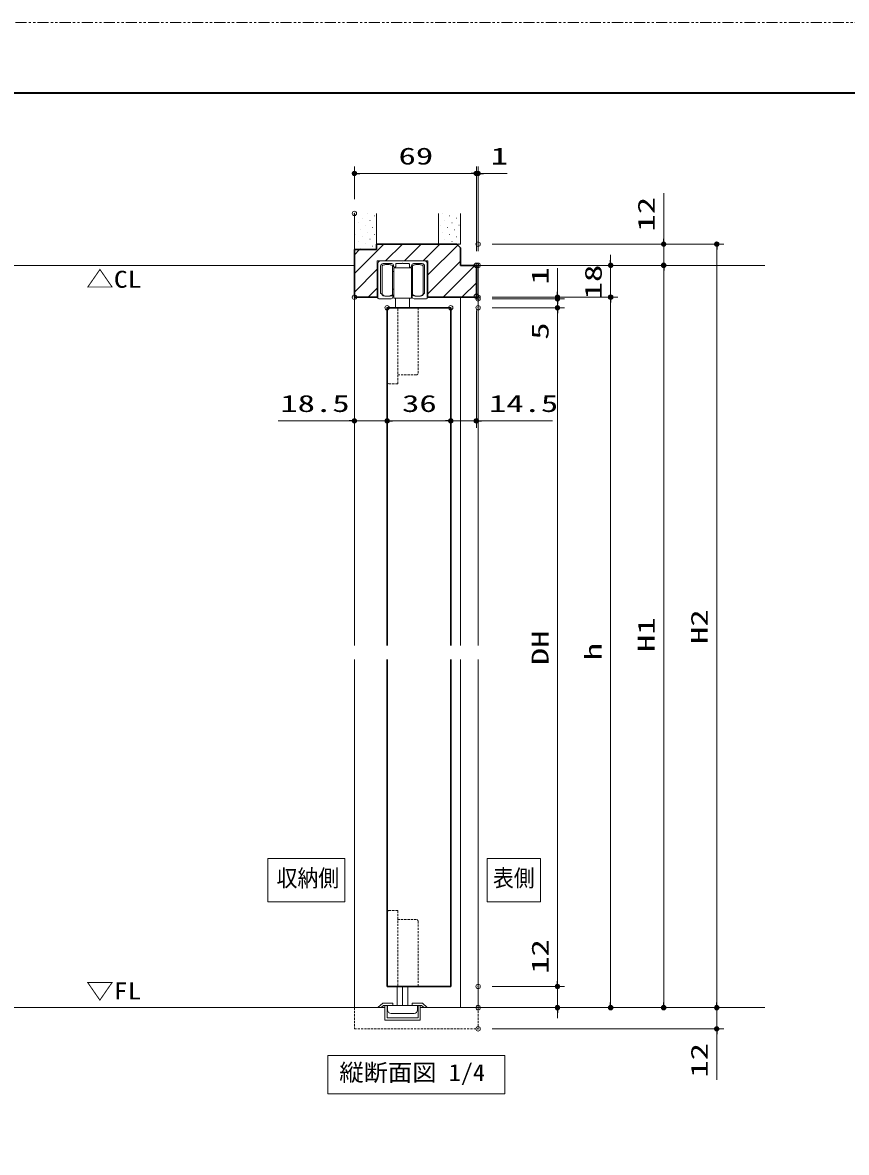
# Model space of a CAD drawing. Units: millimetres, scale not verified. Extents: x -1306 to 1306, y -607 to 607.
# Drawn here: x -715 to -249, y -45 to 594 of the extents above; entities that cross this region are included whole.
import ezdxf
from ezdxf.enums import TextEntityAlignment as Align

# ---------------------------------------------------------------- set-up
doc = ezdxf.new("R2010")
doc.units = ezdxf.units.MM
doc.header["$LTSCALE"] = 5
doc.header["$PDMODE"] = 32
doc.header["$PDSIZE"] = 2.5
doc.linetypes.add('USER1', pattern=[0.375, 0.25, -0.125])
doc.linetypes.add('USER2', pattern=[2.5, 1.25, -0.25, 0.25, -0.25, 0.25, -0.25])
for name, color, linetype, lineweight in [('0-1_線(水)', 4, 'Continuous', 9), ('0-2_線(白)', 7, 'Continuous', 30), ('0-3_線(黄)', 2, 'Continuous', 15), ('0-4_点線(水)', 4, 'USER1', 9), ('0-5_寸法線', 3, 'Continuous', 13), ('0-6_0', 3, 'Continuous', 25), ('0-7_DEFPOINTS', 7, 'Continuous', 5), ('0-8_点線(黄)', 2, 'USER1', 15), ('0-9_ハッチング', 6, 'Continuous', 9), ('0-A_陰線', 1, 'USER2', 9), ('0-C_図面枠', 7, 'Continuous', 35)]:
    doc.layers.add(name, color=color, linetype=linetype, lineweight=lineweight)
doc.styles.add('ＭＳ ゴシック', font='')
doc.styles.get('ＭＳ ゴシック').set_extended_font_data('MS Gothic')

# ---------------------------------------------------------------- blocks, each defined once
blk = doc.blocks.new('_DOT')
at = {"layer": '0-6_0'}
blk.add_line((-2.5, 0), (-5, 0), dxfattribs=at)
for points in [[(0, 0), (-2.5, 0), (-2.48, 0.313)], [(0, 0), (-2.48, -0.313), (-2.5, 0)], [(0, 0), (-2.48, 0.313), (-2.421, 0.622)], [(0, 0), (-2.421, -0.622), (-2.48, -0.313)], [(0, 0), (-2.421, 0.622), (-2.324, 0.92)], [(0, 0), (-2.324, -0.92), (-2.421, -0.622)], [(0, 0), (-2.324, 0.92), (-2.191, 1.204)], [(0, 0), (-2.191, -1.204), (-2.324, -0.92)], [(0, 0), (-2.191, 1.204), (-2.023, 1.469)], [(0, 0), (-2.023, -1.469), (-2.191, -1.204)], [(0, 0), (-2.023, 1.469), (-1.822, 1.711)], [(0, 0), (-1.822, -1.711), (-2.023, -1.469)], [(0, 0), (-1.822, 1.711), (-1.594, 1.926)], [(0, 0), (-1.594, -1.926), (-1.822, -1.711)], [(0, 0), (-1.594, 1.926), (-1.34, 2.111)], [(0, 0), (-1.34, -2.111), (-1.594, -1.926)], [(0, 0), (-1.34, 2.111), (-1.064, 2.262)], [(0, 0), (-1.064, -2.262), (-1.34, -2.111)], [(0, 0), (-1.064, 2.262), (-0.773, 2.378)], [(0, 0), (-0.773, -2.378), (-1.064, -2.262)], [(0, 0), (-0.773, 2.378), (-0.468, 2.456)], [(0, 0), (-0.468, -2.456), (-0.773, -2.378)], [(0, 0), (-0.468, 2.456), (-0.157, 2.495)], [(0, 0), (-0.157, -2.495), (-0.468, -2.456)], [(0, 0), (-0.157, 2.495), (0.157, 2.495)], [(0, 0), (0.157, -2.495), (-0.157, -2.495)], [(0, 0), (0.157, 2.495), (0.468, 2.456)], [(0, 0), (0.468, 2.456), (0.773, 2.378)], [(0, 0), (0.773, 2.378), (1.064, 2.262)], [(0, 0), (1.064, 2.262), (1.34, 2.111)], [(0, 0), (1.34, 2.111), (1.594, 1.926)], [(0, 0), (1.594, 1.926), (1.822, 1.711)], [(0, 0), (1.822, 1.711), (2.023, 1.469)], [(0, 0), (2.023, 1.469), (2.191, 1.204)], [(0, 0), (2.191, 1.204), (2.324, 0.92)], [(0, 0), (2.324, 0.92), (2.421, 0.622)], [(0, 0), (2.421, 0.622), (2.48, 0.313)], [(0, 0), (2.48, 0.313), (2.5, 0)], [(0, 0), (0.468, -2.456), (0.157, -2.495)], [(0, 0), (0.773, -2.378), (0.468, -2.456)], [(0, 0), (1.064, -2.262), (0.773, -2.378)], [(0, 0), (1.34, -2.111), (1.064, -2.262)], [(0, 0), (1.594, -1.926), (1.34, -2.111)], [(0, 0), (1.822, -1.711), (1.594, -1.926)], [(0, 0), (2.023, -1.469), (1.822, -1.711)], [(0, 0), (2.191, -1.204), (2.023, -1.469)], [(0, 0), (2.324, -0.92), (2.191, -1.204)], [(0, 0), (2.421, -0.622), (2.324, -0.92)], [(0, 0), (2.48, -0.313), (2.421, -0.622)], [(0, 0), (2.5, 0), (2.48, -0.313)]]:
    blk.add_solid(points, dxfattribs=at)

msp = doc.modelspace()

# ---------------------------------------------------------------- linework, layer by layer
at = {"layer": '0-1_線(水)'}
for p, q in [((-514.193, 457.654), (-514.193, 438.154)), ((-487.693, 459.154), (-512.693, 459.154)), ((-512.693, 441.133), (-512.693, 456.154)), ((-511.793, 456.254), (-511.793, 440.054)), ((-506.293, 457.654), (-511.193, 457.654)), ((-505.793, 456.254), (-505.743, 456.254)), ((-505.793, 456.254), (-505.793, 440.054)), ((-505.293, 456.654), (-505.293, 455.954)), ((-495.193, 455.154), (-505.193, 455.154)), ((-505.193, 455.154), (-505.193, 438.154)), ((-504.393, 455.654), (-504.993, 455.654)), ((-504.093, 455.954), (-504.093, 457.354)), ((-500.493, 457.654), (-503.793, 457.654)), ((-500.193, 457.954), (-500.493, 457.654)), ((-496.293, 457.354), (-496.293, 455.954)), ((-495.393, 455.654), (-495.993, 455.654)), ((-495.193, 455.154), (-495.193, 438.154)), ((-495.093, 455.954), (-495.093, 456.654)), ((-489.193, 457.654), (-494.093, 457.654)), ((-488.593, 456.254), (-488.543, 456.254)), ((-488.593, 456.254), (-488.593, 440.054)), ((-487.693, 456.154), (-487.693, 441.133)), ((-486.193, 438.154), (-486.193, 457.654)), ((-458.943, 456.654), (-457.443, 456.654)), ((-457.443, 456.654), (-457.443, 241.654)), ((-505.793, 453.154), (-505.193, 453.154)), ((-494.593, 453.154), (-495.193, 453.154)), ((-505.793, 443.154), (-505.193, 443.154)), ((-494.593, 443.154), (-495.193, 443.154)), ((-527.443, 439.154), (-527.443, 241.654)), ((-506.693, 437.654), (-513.693, 437.654)), ((-511.793, 440.054), (-511.743, 440.054)), ((-505.693, 439.654), (-505.693, 438.654)), ((-495.193, 438.154), (-505.193, 438.154)), ((-504.193, 438.154), (-504.193, 432.654)), ((-496.193, 438.154), (-496.193, 432.654)), ((-494.693, 438.654), (-494.693, 439.654)), ((-486.693, 437.654), (-493.693, 437.654)), ((-467.443, 438.654), (-467.443, 241.654)), ((-527.443, 233.654), (-527.443, 36.654)), ((-467.443, 233.654), (-467.443, 36.654)), ((-457.443, 233.654), (-457.443, 36.654)), ((-503.193, 48.654), (-503.193, 37.934)), ((-500.193, 48.654), (-500.193, 37.934)), ((-497.193, 48.654), (-497.193, 37.934)), ((-494.693, 39.164), (-491.693, 39.164)), ((-508.693, 37.964), (-508.693, 35.364)), ((-508.693, 37.964), (-491.693, 37.964)), ((-506.693, 33.364), (-493.693, 33.364)), ((-491.693, 37.964), (-491.693, 35.364))]:
    msp.add_line(p, q, dxfattribs=at)
for points in [[(-505.793, 456.254), (-505.838, 456.411), (-505.974, 456.562), (-506.195, 456.704), (-506.495, 456.833), (-506.864, 456.944), (-507.293, 457.034), (-507.767, 457.1), (-508.272, 457.141), (-508.793, 457.154), (-509.314, 457.141), (-509.819, 457.1), (-510.293, 457.034), (-510.721, 456.944), (-511.091, 456.833), (-511.391, 456.704), (-511.612, 456.562), (-511.747, 456.411), (-511.793, 456.254), (-511.743, 456.254)], [(-496.593, 457.654), (-499.893, 457.654), (-500.193, 457.954)], [(-488.593, 456.254), (-488.638, 456.411), (-488.774, 456.562), (-488.995, 456.704), (-489.295, 456.833), (-489.664, 456.944), (-490.093, 457.034), (-490.567, 457.1), (-491.072, 457.141), (-491.593, 457.154), (-492.114, 457.141), (-492.619, 457.1), (-493.093, 457.034), (-493.521, 456.944), (-493.891, 456.833), (-494.191, 456.704), (-494.412, 456.562), (-494.547, 456.411), (-494.593, 456.254), (-494.543, 456.254)], [(-494.593, 456.254), (-494.593, 440.054), (-494.543, 440.054)], [(-511.793, 440.054), (-511.747, 439.898), (-511.612, 439.747), (-511.391, 439.604), (-511.091, 439.476), (-510.721, 439.365), (-510.293, 439.275), (-509.819, 439.209), (-509.314, 439.168), (-508.793, 439.154), (-508.272, 439.168), (-507.767, 439.209), (-507.293, 439.275), (-506.864, 439.365), (-506.495, 439.476), (-506.195, 439.604), (-505.974, 439.747), (-505.838, 439.898), (-505.793, 440.054), (-505.743, 440.054)], [(-494.593, 440.054), (-494.547, 439.898), (-494.412, 439.747), (-494.191, 439.604), (-493.891, 439.476), (-493.521, 439.365), (-493.093, 439.275), (-492.619, 439.209), (-492.114, 439.168), (-491.593, 439.154), (-491.072, 439.168), (-490.567, 439.209), (-490.093, 439.275), (-489.664, 439.365), (-489.295, 439.476), (-488.995, 439.604), (-488.774, 439.747), (-488.638, 439.898), (-488.593, 440.054), (-488.543, 440.054)]]:
    msp.add_lwpolyline(points, dxfattribs=at)
for centre, radius, start, end in [((-512.693, 457.654), 1.5, 90, 180), ((-511.193, 456.154), 1.5, 90, 180), ((-506.293, 456.654), 1, 0, 90), ((-504.993, 455.954), 0.3, 180, 270), ((-504.393, 455.954), 0.3, 270, 0), ((-503.793, 457.354), 0.3, 90, 180), ((-496.593, 457.354), 0.3, 0, 90), ((-495.993, 455.954), 0.3, 180, 270), ((-495.393, 455.954), 0.3, 270, 0), ((-494.093, 456.654), 1, 90, 180), ((-489.193, 456.154), 1.5, 0, 90), ((-487.693, 457.654), 1.5, 0, 90), ((-512.393, 441.133), 0.3, 180, 220.01096), ((-487.993, 441.133), 0.3, 319.98904, 0), ((-513.693, 438.154), 0.5, 180, 270), ((-508.793, 444.154), 5, 220.00804, 301.8906), ((-506.693, 438.654), 1, 270, 0), ((-505.993, 439.654), 0.3, 0, 121.89404), ((-494.393, 439.654), 0.3, 58.10596, 180), ((-493.693, 438.654), 1, 180, 270), ((-491.593, 444.154), 5, 238.1094, 319.99196), ((-486.693, 438.154), 0.5, 270, 0), ((-506.693, 35.364), 2, 180, 270), ((-493.693, 35.364), 2, 270, 0)]:
    msp.add_arc(centre, radius, start, end, dxfattribs=at)
at = {"layer": '0-2_線(白)'}
for p, q in [((-469.443, 468.654), (-514.943, 468.654)), ((-514.943, 468.654), (-514.943, 465.654)), ((-469.443, 468.654), (-467.443, 466.654)), ((-467.443, 456.654), (-467.443, 466.654)), ((-527.443, 465.654), (-514.943, 465.654)), ((-526.943, 465.654), (-514.943, 465.654)), ((-508.943, 432.654), (-472.943, 432.654)), ((-508.943, 241.654), (-508.943, 432.654)), ((-472.943, 241.654), (-472.943, 432.654)), ((-508.943, 48.654), (-508.943, 233.654)), ((-472.943, 48.654), (-472.943, 233.654)), ((-508.943, 48.654), (-472.943, 48.654))]:
    msp.add_line(p, q, dxfattribs=at)
for points in [[(-514.493, 438.654), (-527.443, 438.654), (-527.443, 465.654)], [(-467.443, 456.654), (-458.443, 456.654), (-458.443, 438.654), (-485.893, 438.654)]]:
    msp.add_lwpolyline(points, dxfattribs=at)
at = {"layer": '0-3_線(黄)'}
for p, q in [((-527.443, 465.654), (-527.443, 486.054)), ((-514.943, 468.654), (-514.943, 486.054)), ((-479.943, 468.654), (-479.943, 486.054)), ((-467.443, 468.654), (-467.443, 486.054)), ((-469.443, 468.654), (-467.443, 468.654)), ((-1049.525, 456.654), (-527.443, 456.654)), ((-457.443, 456.654), (-295.216, 456.654)), ((-1049.525, 36.654), (-510.193, 36.654)), ((-490.193, 36.654), (-295.216, 36.654))]:
    msp.add_line(p, q, dxfattribs=at)
msp.add_lwpolyline([(-542.556, 9.654), (-442.33, 9.654), (-442.33, -12.18), (-542.556, -12.18)], close=True, dxfattribs=at)
at = {"layer": '0-4_点線(水)'}
for p, q in [((-508.943, 432.654), (-491.443, 432.654)), ((-508.943, 432.654), (-508.943, 390.654)), ((-502.943, 389.654), (-502.943, 432.654)), ((-491.443, 395.654), (-491.443, 432.654)), ((-502.943, 394.654), (-492.443, 394.654)), ((-507.943, 389.654), (-502.943, 389.654)), ((-508.943, 90.604), (-508.943, 48.654)), ((-502.993, 86.604), (-492.443, 86.604)), ((-491.443, 85.604), (-491.443, 48.654))]:
    msp.add_line(p, q, dxfattribs=at)
for points in [[(-508.943, 90.604), (-508.943, 48.654), (-491.443, 48.654)], [(-507.943, 91.604), (-502.943, 91.604), (-502.943, 48.654)]]:
    msp.add_lwpolyline(points, dxfattribs=at)
for centre, start, end in [((-507.943, 390.654), 180, 270), ((-492.443, 395.654), 270, 0), ((-507.943, 90.604), 90, 180), ((-507.943, 90.604), 90, 180), ((-492.443, 85.604), 0, 90)]:
    msp.add_arc(centre, 1, start, end, dxfattribs=at)
at = {"layer": '0-5_寸法線'}
for p, q in [((-527.443, 494.054), (-527.443, 512.654)), ((-458.443, 464.654), (-458.443, 512.654)), ((-458.443, 464.654), (-458.443, 512.654)), ((-457.443, 464.654), (-457.443, 512.654)), ((-461.443, 508.654), (-524.443, 508.654)), ((-461.443, 508.654), (-464.443, 508.654)), ((-458.443, 508.654), (-457.443, 508.654)), ((-454.443, 508.654), (-441.062, 508.654)), ((-352.443, 471.654), (-352.443, 497.416)), ((-449.443, 468.654), (-348.443, 468.654)), ((-449.443, 468.654), (-318.443, 468.654)), ((-352.443, 456.654), (-352.443, 468.654)), ((-382.443, 459.654), (-382.443, 462.654)), ((-322.443, 39.654), (-322.443, 465.654)), ((-449.443, 456.654), (-378.443, 456.654)), ((-449.443, 456.654), (-348.443, 456.654)), ((-449.443, 456.654), (-348.443, 456.654)), ((-412.545, 441.654), (-412.545, 455.035)), ((-382.443, 456.654), (-382.443, 438.654)), ((-352.443, 453.654), (-352.443, 39.654)), ((-352.443, 453.654), (-352.443, 450.654)), ((-412.545, 440.654), (-412.545, 443.654)), ((-449.443, 438.654), (-378.443, 438.654)), ((-449.443, 438.654), (-408.545, 438.654)), ((-449.443, 438.654), (-378.443, 438.654)), ((-449.443, 437.654), (-408.545, 437.654)), ((-449.443, 437.654), (-408.545, 437.654)), ((-412.545, 437.654), (-412.545, 438.654)), ((-412.545, 437.654), (-412.545, 432.654)), ((-382.443, 435.654), (-382.443, 39.654)), ((-382.443, 435.654), (-382.443, 432.654)), ((-527.443, 430.654), (-527.443, 364.654)), ((-458.443, 431.154), (-458.443, 364.654)), ((-449.443, 432.654), (-408.545, 432.654)), ((-449.443, 432.654), (-408.545, 432.654)), ((-412.545, 434.654), (-412.545, 431.654)), ((-412.545, 429.654), (-412.545, 51.654)), ((-412.545, 429.654), (-412.545, 411.988)), ((-508.943, 424.654), (-508.943, 364.654)), ((-508.943, 424.654), (-508.943, 364.654)), ((-472.943, 424.654), (-472.943, 364.654)), ((-472.943, 424.654), (-472.943, 364.654)), ((-530.443, 368.654), (-570.49, 368.654)), ((-508.943, 368.654), (-527.443, 368.654)), ((-505.943, 368.654), (-502.943, 368.654)), ((-505.943, 368.654), (-475.943, 368.654)), ((-475.943, 368.654), (-478.943, 368.654)), ((-472.943, 368.654), (-458.443, 368.654)), ((-455.443, 368.654), (-415.395, 368.654)), ((-412.545, 51.654), (-412.545, 77.416)), ((-449.443, 48.654), (-408.545, 48.654)), ((-449.443, 48.654), (-408.545, 48.654)), ((-412.545, 36.654), (-412.545, 48.654)), ((-511.389, 39.164), (-514.193, 36.664)), ((-511.389, 39.164), (-505.693, 39.164)), ((-505.693, 39.164), (-505.693, 37.964)), ((-494.693, 39.164), (-494.693, 37.964)), ((-322.443, 39.654), (-322.443, 42.654)), ((-510.932, 37.964), (-512.39, 36.664)), ((-510.932, 37.964), (-508.693, 37.964)), ((-510.193, 37.964), (-510.193, 29.664)), ((-508.993, 37.964), (-508.993, 30.864)), ((-491.693, 37.964), (-489.45, 37.964)), ((-491.393, 37.964), (-491.393, 30.864)), ((-490.193, 37.964), (-490.193, 29.664)), ((-489.45, 37.964), (-487.983, 36.654)), ((-449.443, 36.654), (-378.443, 36.654)), ((-449.443, 36.654), (-408.545, 36.654)), ((-449.443, 36.654), (-348.443, 36.654)), ((-449.443, 36.654), (-318.443, 36.654)), ((-449.443, 36.654), (-318.443, 36.654)), ((-412.545, 33.654), (-412.545, 30.654)), ((-322.443, 36.654), (-322.443, 24.654)), ((-510.193, 29.664), (-490.193, 29.664)), ((-508.993, 30.864), (-491.393, 30.864)), ((-449.443, 24.654), (-318.443, 24.654)), ((-322.443, 21.654), (-322.443, -4.108))]:
    msp.add_line(p, q, dxfattribs=at)
for points in [[(-485.893, 438.654), (-485.893, 459.154), (-514.493, 459.154), (-514.493, 438.654)], [(-494.693, 39.164), (-488.993, 39.164), (-486.193, 36.664)]]:
    msp.add_lwpolyline(points, dxfattribs=at)
for points in [[(-576.339, 96.583), (-576.339, 121.1), (-532.843, 121.1), (-532.843, 96.583)], [(-452.348, 96.583), (-452.348, 121.1), (-422.19, 121.1), (-422.19, 96.583)]]:
    msp.add_lwpolyline(points, close=True, dxfattribs=at)
at = {"layer": '0-7_DEFPOINTS'}
for p in [(-527.443, 508.654), (-458.443, 508.654), (-527.443, 486.054), (-457.443, 468.654), (-322.443, 468.654), (-458.443, 456.654), (-457.443, 456.654), (-457.443, 456.654), (-457.443, 456.654), (-352.443, 456.654), (-527.443, 438.654), (-458.443, 439.154), (-457.443, 438.654), (-457.443, 437.654), (-412.545, 437.654), (-382.443, 438.654), (-508.943, 432.654), (-472.943, 432.654), (-457.443, 432.654), (-457.443, 432.654), (-412.545, 432.654), (-508.943, 368.654), (-472.943, 368.654), (-458.443, 368.654), (-457.443, 48.654), (-457.443, 48.654), (-412.545, 48.654), (-457.443, 36.654), (-457.443, 36.654), (-457.443, 36.654), (-412.545, 36.654), (-382.443, 36.654), (-352.443, 36.654), (-322.443, 36.654), (-457.443, 24.654)]:
    msp.add_point(p, dxfattribs=at)
at = {"layer": '0-8_点線(黄)'}
for p, q in [((-527.443, 36.654), (-527.443, 24.654)), ((-457.443, 36.654), (-457.443, 24.654)), ((-527.443, 24.654), (-457.443, 24.654))]:
    msp.add_line(p, q, dxfattribs=at)
at = {"layer": '0-9_ハッチング'}
for p, q in [((-519.988, 486.046), (-519.938, 486.046)), ((-477.561, 486.046), (-477.511, 486.046)), ((-526.617, 484.721), (-526.567, 484.721)), ((-525.291, 480.743), (-525.241, 480.743)), ((-522.639, 483.395), (-522.589, 483.395)), ((-518.662, 482.069), (-518.612, 482.069)), ((-516.01, 484.721), (-515.96, 484.721)), ((-476.236, 482.069), (-476.186, 482.069)), ((-473.584, 484.721), (-473.534, 484.721)), ((-472.258, 480.743), (-472.208, 480.743)), ((-469.606, 483.395), (-469.556, 483.395)), ((-526.617, 474.114), (-526.567, 474.114)), ((-523.965, 476.766), (-523.915, 476.766)), ((-521.314, 479.417), (-521.264, 479.417)), ((-519.988, 475.44), (-519.938, 475.44)), ((-517.336, 478.091), (-517.286, 478.091)), ((-516.01, 474.114), (-515.96, 474.114)), ((-478.887, 479.417), (-478.837, 479.417)), ((-477.561, 475.44), (-477.511, 475.44)), ((-474.91, 478.091), (-474.86, 478.091)), ((-473.584, 474.114), (-473.534, 474.114)), ((-470.932, 476.766), (-470.882, 476.766)), ((-468.281, 479.417), (-468.231, 479.417)), ((-527.443, 452.075), (-510.863, 468.654)), ((-525.291, 470.136), (-525.241, 470.136)), ((-522.639, 472.788), (-522.589, 472.788)), ((-521.314, 468.811), (-521.264, 468.811)), ((-518.662, 471.462), (-518.612, 471.462)), ((-517.336, 467.485), (-517.286, 467.485)), ((-509.757, 459.154), (-500.257, 468.654)), ((-499.15, 459.154), (-489.65, 468.654)), ((-488.543, 459.154), (-479.043, 468.654)), ((-485.893, 451.198), (-468.94, 468.151)), ((-478.887, 468.811), (-478.837, 468.811)), ((-476.236, 471.462), (-476.186, 471.462)), ((-472.258, 470.136), (-472.208, 470.136)), ((-469.606, 472.788), (-469.556, 472.788)), ((-468.281, 468.811), (-468.231, 468.811)), ((-527.443, 462.682), (-524.47, 465.654)), ((-523.965, 466.159), (-523.915, 466.159)), ((-527.443, 441.468), (-514.493, 454.418)), ((-485.893, 440.592), (-467.443, 459.042)), ((-477.224, 438.654), (-459.224, 456.654)), ((-519.65, 438.654), (-514.493, 443.812)), ((-466.617, 438.654), (-458.443, 446.829))]:
    msp.add_line(p, q, dxfattribs=at)
at = {"layer": '0-A_陰線', "color": 4}
msp.add_line((387.036, 594), (-1292.964, 594), dxfattribs=at)
at = {"layer": '0-C_図面枠'}
msp.add_lwpolyline([(-1252.964, -554), (347.036, -554), (347.036, 554), (-1252.964, 554)], close=True, dxfattribs=at)

# ---------------------------------------------------------------- block references
at = {"layer": '0-5_寸法線', "xscale": 0.6, "yscale": 0.6}
for p, rotation in [((-527.443, 508.654), 180), ((-457.443, 508.654), 180), ((-352.443, 468.654), 270), ((-322.443, 468.654), 90), ((-382.443, 456.654), 270), ((-352.443, 456.654), 90), ((-352.443, 456.654), 90), ((-412.545, 438.654), 270), ((-412.545, 437.654), 270), ((-412.545, 437.654), 90), ((-382.443, 438.654), 90), ((-382.443, 438.654), 90), ((-412.545, 432.654), 90), ((-412.545, 432.654), 90), ((-508.943, 368.654), 180), ((-508.943, 368.654), 180), ((-458.443, 368.654), 180), ((-412.545, 48.654), 270), ((-412.545, 48.654), 270), ((-382.443, 36.654), 270), ((-352.443, 36.654), 270), ((-322.443, 36.654), 270), ((-322.443, 36.654), 270), ((-412.545, 36.654), 90), ((-322.443, 24.654), 90)]:
    msp.add_blockref('_DOT', p, dxfattribs=dict(at, rotation=rotation))
for p in [(-458.443, 508.654), (-458.443, 508.654), (-527.443, 368.654), (-472.943, 368.654), (-472.943, 368.654)]:
    msp.add_blockref('_DOT', p, dxfattribs=at)

# ---------------------------------------------------------------- texts
at = {"layer": '0-3_線(黄)', "style": 'ＭＳ ゴシック'}
for s, width, p in [('△CL', 1.2, (-679.285, 441.087)), ('▽FL', 1.2, (-679.322, 38.416)), ('縦断面図 1/4', 1.05, (-536.001, -7.724))]:
    msp.add_text(s, height=9.604, dxfattribs=dict(at, width=width)).set_placement(p, align=Align.BOTTOM_LEFT)
at = {"layer": '0-5_寸法線', "style": 'ＭＳ ゴシック'}
for s, width, p in [('69', 1.5, (-502.467, 510.804)), ('1', 1.5, (-450.3, 510.804)), ('18.5', 1.5, (-569.347, 370.804)), ('36', 1.5, (-500.467, 370.804)), ('14.5', 1.5, (-451.3, 370.804)), ('収納側', 0.9, (-571.462, 102.262)), ('表側', 0.9, (-449.054, 102.262))]:
    msp.add_text(s, height=9.604, dxfattribs=dict(at, width=width)).set_placement(p, align=Align.BOTTOM_LEFT)
at = {"layer": '0-5_寸法線', "style": 'ＭＳ ゴシック', "width": 1.5}
for s, p in [('12', (-354.592, 475.797)), ('1', (-414.695, 445.797)), ('18', (-384.592, 437.416)), ('5', (-414.695, 414.559)), ('H1', (-354.592, 237.845)), ('H2', (-324.592, 242.416)), ('DH', (-414.695, 230.416)), ('h', (-384.592, 233.131)), ('12', (-414.695, 55.797)), ('12', (-324.592, -2.965))]:
    msp.add_text(s, height=9.604, rotation=90, dxfattribs=at).set_placement(p, align=Align.BOTTOM_LEFT)

doc.saveas('drawing.dxf')
